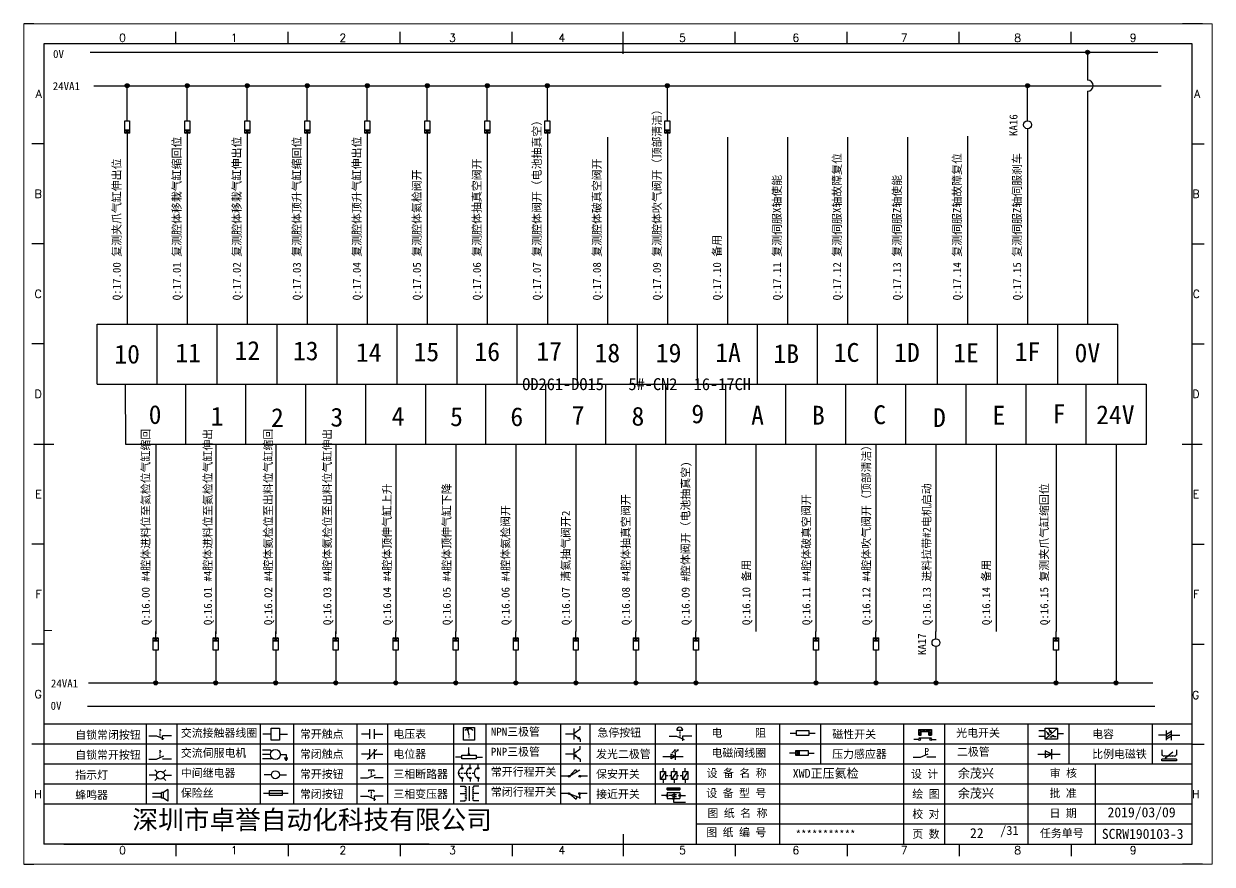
# Model space of a CAD drawing. Header units: millimetres. Extents: x -300 to 54435, y -106 to 60527.
# Drawn here: x 1193.1 to 1490.1, y 980.8 to 1190.8 of the extents above; entities that cross this region are included whole.
import ezdxf
from ezdxf.enums import TextEntityAlignment as Align

# ---------------------------------------------------------------- set-up
doc = ezdxf.new("R2010")
doc.units = ezdxf.units.MM
doc.layers.add('AE_BOR', color=1, linetype='Continuous')
doc.layers.add('MISC', color=2, linetype='Continuous')
doc.styles.get("Standard").update_dxf_attribs({"font": ''})
doc.styles.add('WD', font='romans.shx', dxfattribs={"width": 0.8, "bigfont": 'gbcbig.shx'})
doc.styles.add('样式 0', font='')
doc.styles.add('汉字', font='')
doc.styles.get('Standard').set_extended_font_data('SimSun')
doc.styles.get('样式 0').set_extended_font_data('KaiTi_GB2312')
doc.styles.get('汉字').set_extended_font_data('新宋体')

# ---------------------------------------------------------------- blocks, each defined once
blk = doc.blocks.new('磁性开关')
at = {"linetype": 'ByBlock'}
h = blk.add_hatch(dxfattribs=at)
h.set_pattern_fill('ANSI31', color=256, scale=0.1, style=0)
h.paths.add_polyline_path([(-1910.88, -776.69), (-1910.88, -775.29), (-1907.69, -775.29), (-1907.69, -776.69), (-1908.31, -776.69), (-1908.31, -775.79), (-1910.25, -775.79), (-1910.25, -776.69)])
for p, q in [((-1910.91, -777.81), (-1912.09, -777.81)), ((-1910.88, -776.69), (-1910.88, -775.29)), ((-1910.88, -775.29), (-1907.69, -775.29)), ((-1910.88, -776.69), (-1910.25, -776.69)), ((-1910.88, -777.39), (-1907.69, -777.39)), ((-1910.25, -776.69), (-1910.25, -775.79)), ((-1910.25, -775.79), (-1908.31, -775.79)), ((-1908.31, -776.69), (-1908.31, -775.79)), ((-1908.31, -776.69), (-1907.69, -776.69)), ((-1907.69, -775.29), (-1907.69, -776.69)), ((-1907.66, -777.81), (-1906.48, -777.81))]:
    blk.add_line(p, q, dxfattribs=at)
for centre in [(-1910.68, -777.81), (-1907.88, -777.81)]:
    blk.add_circle(centre, 0.225, dxfattribs=at)
blk = doc.blocks.new('*U4')
at = {"linetype": 'ByBlock'}
for p, q in [((-1909.23, -780.45), (-1909.23, -780.67)), ((-1909.23, -780.45), (-1908.92, -780.84)), ((-1909.23, -780.84), (-1909.23, -781.05)), ((-1911.92, -782.07), (-1910.06, -782.07)), ((-1910.06, -782.07), (-1908.18, -782.88)), ((-1909.23, -781.23), (-1909.23, -781.44)), ((-1909.23, -781.61), (-1909.23, -781.83)), ((-1909.23, -782), (-1909.23, -782.21)), ((-1909.23, -782.38), (-1909.23, -782.43)), ((-1908.52, -783.07), (-1908.52, -782.07)), ((-1906.25, -782.07), (-1908.52, -782.07))]:
    blk.add_line(p, q, dxfattribs=at)
blk = doc.blocks.new('*U6')
at = {"linetype": 'ByBlock'}
for p, q in [((-1911.92, -792.89), (-1910.06, -792.89)), ((-1910.06, -792.89), (-1908.18, -792.08)), ((-1908.88, -791.17), (-1909.23, -790.71)), ((-1909.23, -790.71), (-1909.23, -790.92)), ((-1909.23, -791.09), (-1909.23, -791.31)), ((-1909.23, -791.48), (-1909.23, -791.69)), ((-1909.23, -791.86), (-1909.23, -792.08)), ((-1909.23, -792.25), (-1909.23, -792.47)), ((-1906.25, -792.89), (-1908.52, -792.89))]:
    blk.add_line(p, q, dxfattribs=at)
blk = doc.blocks.new('蜂鸣器')
at = {"linetype": 'ByBlock'}
for p, q in [((-1907.17, -795.53), (-1908.25, -796.26)), ((-1907.17, -795.53), (-1907.17, -798.41)), ((-1908.8, -796.48), (-1911.01, -796.48)), ((-1908.8, -797.46), (-1911.01, -797.46)), ((-1908.25, -796.26), (-1908.8, -796.26)), ((-1908.8, -797.68), (-1908.8, -796.26)), ((-1908.25, -797.68), (-1908.8, -797.68)), ((-1908.25, -797.68), (-1908.25, -796.26)), ((-1907.17, -798.41), (-1908.25, -797.68))]:
    blk.add_line(p, q, dxfattribs=at)
blk = doc.blocks.new('指示灯')
at = {"linetype": 'ByBlock'}
for p, q in [((-1854.25, -776.92), (-1856.06, -776.92)), ((-1854.62, -775.59), (-1853.97, -776.23)), ((-1854.62, -778.25), (-1853.97, -777.61)), ((-1851.9, -775.59), (-1852.54, -776.23)), ((-1851.9, -778.25), (-1852.54, -777.61)), ((-1852.26, -776.92), (-1850.45, -776.92))]:
    blk.add_line(p, q, dxfattribs=at)
blk.add_circle((-1853.26, -776.92), 0.992, dxfattribs=at)
blk = doc.blocks.new('光电开关')
at = {"linetype": 'ByBlock'}
h = blk.add_hatch(dxfattribs=at)
h.set_pattern_fill('ANSI31', color=256, scale=0.01, style=0)
h.set_pattern_definition([(45, (0.172267, 0), (-0.0224506403, 0.0224506403), [])])
h.paths.add_polyline_path([(-1882.44, -776.34), (-1882.5, -775.91), (-1882.68, -776.07)])
h.paths.add_polyline_path([(-1882.86, -776.23), (-1882.44, -776.34), (-1882.68, -776.07)])
h.paths.add_polyline_path([(-1883.05, -776.88), (-1883.11, -776.45), (-1883.29, -776.61)])
h.paths.add_polyline_path([(-1883.47, -776.77), (-1883.05, -776.88), (-1883.29, -776.61)])
for p, q in [((-1884.01, -775.96), (-1885.56, -775.96)), ((-1884.01, -777.39), (-1885.56, -777.39)), ((-1880.91, -775.3), (-1884.01, -778.05)), ((-1883.75, -776.09), (-1883.05, -776.88)), ((-1883.11, -776.45), (-1883.47, -776.77)), ((-1883.05, -776.88), (-1883.47, -776.77)), ((-1883.14, -775.55), (-1882.44, -776.34)), ((-1883.05, -776.88), (-1883.11, -776.45)), ((-1882.5, -775.91), (-1882.86, -776.23)), ((-1882.44, -776.34), (-1882.86, -776.23)), ((-1882.78, -777.47), (-1882.23, -777.47)), ((-1882.44, -776.34), (-1882.5, -775.91)), ((-1882.23, -777.47), (-1882.23, -777.14)), ((-1882.23, -777.14), (-1881.78, -777.14)), ((-1881.78, -777.47), (-1881.78, -777.14)), ((-1881.23, -777.47), (-1881.78, -777.47)), ((-1879.37, -776.67), (-1880.91, -776.67))]:
    blk.add_line(p, q, dxfattribs=at)
blk.add_lwpolyline([(-1884.01, -775.3), (-1880.91, -775.3), (-1880.91, -778.05), (-1884.01, -778.05)], close=True, dxfattribs=at)
blk = doc.blocks.new('交流接触器线圈')
at = {"linetype": 'ByBlock'}
for p, q in [((-1880.82, -781.77), (-1882.87, -781.77)), ((-1878.72, -781.77), (-1876.67, -781.77))]:
    blk.add_line(p, q, dxfattribs=at)
blk.add_lwpolyline([(-1880.82, -780.28), (-1878.72, -780.28), (-1878.72, -783.26), (-1880.82, -783.26)], close=True, dxfattribs=at)
blk = doc.blocks.new('交流伺服电机')
at = {"linetype": 'ByBlock'}
for p, q in [((-1880.97, -785.75), (-1882.94, -785.75)), ((-1880.97, -786.85), (-1882.94, -786.85)), ((-1880.97, -785.75), (-1880.65, -786.03)), ((-1878.49, -786.85), (-1877.07, -786.85)), ((-1877.07, -786.85), (-1877.07, -787.72)), ((-1880.97, -787.94), (-1882.94, -787.94)), ((-1880.97, -787.94), (-1880.65, -787.67)), ((-1877.54, -787.72), (-1876.59, -787.72)), ((-1877.38, -788.01), (-1876.75, -788.01)), ((-1877.23, -788.29), (-1876.9, -788.29))]:
    blk.add_line(p, q, dxfattribs=at)
blk.add_circle((-1879.73, -786.85), 1.24, dxfattribs=at)
blk = doc.blocks.new('中间继电器')
at = {"linetype": 'ByBlock'}
for p, q in [((-1880.72, -791.92), (-1882.54, -791.92)), ((-1878.74, -791.92), (-1876.92, -791.92))]:
    blk.add_line(p, q, dxfattribs=at)
blk.add_circle((-1879.73, -791.92), 0.992, dxfattribs=at)
blk = doc.blocks.new('保险丝')
at = {"linetype": 'ByBlock'}
blk.add_line((-1882.72, -796.49), (-1876.55, -796.49), dxfattribs=at)
blk.add_lwpolyline([(-1881.2, -795.86), (-1878.06, -795.86), (-1878.06, -797.12), (-1881.2, -797.12)], close=True, dxfattribs=at)
blk = doc.blocks.new('常开按钮')
at = {"linetype": 'ByBlock'}
for p, q in [((-1910.06, -787.73), (-1908.18, -786.93)), ((-1909.9, -785.68), (-1908.56, -785.68)), ((-1909.9, -785.68), (-1909.9, -786.07)), ((-1909.23, -785.68), (-1909.23, -785.89)), ((-1909.23, -786.06), (-1909.23, -786.28)), ((-1909.23, -786.45), (-1909.23, -786.67)), ((-1909.23, -786.84), (-1909.23, -787.05)), ((-1908.56, -785.68), (-1908.56, -786.07)), ((-1911.92, -787.73), (-1910.06, -787.73)), ((-1909.23, -787.22), (-1909.23, -787.38)), ((-1906.25, -787.73), (-1908.52, -787.73))]:
    blk.add_line(p, q, dxfattribs=at)
blk = doc.blocks.new('常开触点')
at = {"linetype": 'ByBlock'}
for p, q in [((-1853.82, -782.99), (-1853.82, -780.56)), ((-1852.6, -782.99), (-1852.6, -780.56)), ((-1853.82, -781.77), (-1855.88, -781.77)), ((-1852.6, -781.77), (-1850.55, -781.77))]:
    blk.add_line(p, q, dxfattribs=at)
blk = doc.blocks.new('常闭触点')
at = {"linetype": 'ByBlock'}
for p, q in [((-1853.82, -786.77), (-1855.88, -786.77)), ((-1852.01, -785.66), (-1854.43, -788.1)), ((-1853.82, -787.99), (-1853.82, -785.56)), ((-1852.6, -787.99), (-1852.6, -785.56)), ((-1852.6, -786.77), (-1850.55, -786.77))]:
    blk.add_line(p, q, dxfattribs=at)
blk = doc.blocks.new('常闭按钮')
at = {"linetype": 'ByBlock'}
for p, q in [((-1856.13, -792.28), (-1854.28, -792.28)), ((-1854.28, -792.28), (-1852.4, -793.09)), ((-1854.11, -790.83), (-1852.77, -790.83)), ((-1854.11, -790.83), (-1854.11, -791.22)), ((-1853.44, -790.83), (-1853.44, -791.04)), ((-1853.44, -791.21), (-1853.44, -791.43)), ((-1853.44, -791.6), (-1853.44, -791.82)), ((-1853.44, -791.99), (-1853.44, -792.2)), ((-1853.44, -792.37), (-1853.44, -792.53)), ((-1852.77, -790.83), (-1852.77, -791.22)), ((-1850.47, -792.28), (-1852.73, -792.28)), ((-1852.73, -792.28), (-1852.73, -793.43))]:
    blk.add_line(p, q, dxfattribs=at)
blk = doc.blocks.new('电磁阀线圈')
at = {"linetype": 'ByBlock'}
for p, q in [((-1854.61, -795.92), (-1853.75, -797.16)), ((-1853.75, -795.92), (-1854.61, -797.16)), ((-1853.75, -795.92), (-1853.75, -797.16)), ((-1854.61, -796.54), (-1856.17, -796.54)), ((-1851.53, -796.54), (-1849.97, -796.54))]:
    blk.add_line(p, q, dxfattribs=at)
blk.add_lwpolyline([(-1854.61, -795.92), (-1851.53, -795.92), (-1851.53, -797.16), (-1854.61, -797.16)], close=True, dxfattribs=at)
blk = doc.blocks.new('电压表')
at = {"linetype": 'ByBlock'}
for p, q in [((-1814.84, -780.75), (-1814.91, -781.13)), ((-1814.6, -781.05), (-1814.91, -781.13)), ((-1814.84, -780.75), (-1814.46, -782.26)), ((-1814.84, -780.75), (-1814.6, -781.05))]:
    blk.add_line(p, q, dxfattribs=at)
blk.add_lwpolyline([(-1815.84, -780.34), (-1813.07, -780.34), (-1813.07, -783.49), (-1815.84, -783.49)], close=True, dxfattribs=at)
blk.add_arc((-1814.46, -782.26), 1.56, 46.8313, 133.1687, dxfattribs=at)
at = {"linetype": 'ByBlock', "insert": (-1814.7, -782.39), "char_height": 0.75, "width": 0.6768, "attachment_point": 1}
blk.add_mtext('V', dxfattribs=at)
blk = doc.blocks.new('电位器')
at = {"linetype": 'ByBlock'}
for p, q in [((-1814.45, -787.3), (-1814.62, -786.96)), ((-1814.62, -786.96), (-1814.27, -786.96)), ((-1814.45, -787.3), (-1814.45, -785.39)), ((-1814.45, -787.3), (-1814.27, -786.96)), ((-1816.21, -787.75), (-1817.79, -787.75)), ((-1812.68, -787.75), (-1811.1, -787.75))]:
    blk.add_line(p, q, dxfattribs=at)
blk.add_lwpolyline([(-1816.21, -787.3), (-1812.68, -787.3), (-1812.68, -788.2), (-1816.21, -788.2)], close=True, dxfattribs=at)
blk = doc.blocks.new('三相断路器')
at = {"linetype": 'ByBlock'}
for p, q in [((-1816.17, -790.33), (-1816.17, -789.7)), ((-1814.17, -790.33), (-1814.17, -789.7)), ((-1812.18, -790.33), (-1812.18, -789.7)), ((-1817.14, -791.74), (-1816.72, -791.74)), ((-1816.45, -791.74), (-1816.03, -791.74)), ((-1815.76, -791.74), (-1815.34, -791.74)), ((-1815.07, -791.74), (-1814.65, -791.74)), ((-1814.38, -791.74), (-1813.96, -791.74)), ((-1813.69, -791.74), (-1813.27, -791.74)), ((-1816.17, -793.19), (-1816.17, -793.83)), ((-1814.17, -793.19), (-1814.17, -793.83)), ((-1812.18, -793.19), (-1812.18, -793.83))]:
    blk.add_line(p, q, dxfattribs=at)
for centre in [(-1816.17, -790.55), (-1816.17, -792.98), (-1814.17, -790.55), (-1814.17, -792.98), (-1812.18, -790.55), (-1812.18, -792.98)]:
    blk.add_circle(centre, 0.219, dxfattribs=at)
for centre in [(-1815.81, -791.74), (-1813.82, -791.74), (-1811.83, -791.74)]:
    blk.add_arc(centre, 1.32, 115.5791, 244.4209, dxfattribs=at)
blk = doc.blocks.new('三相变压器')
at = {"linetype": 'ByBlock'}
for p, q in [((-1816.69, -795.03), (-1815.37, -795.03)), ((-1815.37, -795.03), (-1815.37, -795.24)), ((-1814.34, -798.7), (-1814.34, -795.04)), ((-1812, -795.03), (-1813.32, -795.03)), ((-1813.32, -795.03), (-1813.32, -795.24)), ((-1816.69, -796.87), (-1815.37, -796.87)), ((-1816.69, -798.71), (-1815.37, -798.71)), ((-1815.37, -798.71), (-1815.37, -798.5)), ((-1812, -796.87), (-1813.32, -796.87)), ((-1813.32, -798.71), (-1813.32, -798.5)), ((-1812, -798.71), (-1813.32, -798.71))]:
    blk.add_line(p, q, dxfattribs=at)
for centre, start, end in [((-1815.37, -795.51), 270, 90), ((-1815.37, -796.06), 270, 90), ((-1813.32, -795.51), 90, 270), ((-1813.32, -796.06), 90, 270), ((-1815.37, -796.6), 270, 90), ((-1815.37, -797.14), 270, 90), ((-1815.37, -797.68), 270, 90), ((-1815.37, -798.23), 270, 90), ((-1813.32, -796.6), 90, 270), ((-1813.32, -797.14), 90, 270), ((-1813.32, -797.68), 90, 270), ((-1813.32, -798.23), 90, 270)]:
    blk.add_arc(centre, 0.271, start, end, dxfattribs=at)
blk = doc.blocks.new('压力感应器')
at = {"linetype": 'ByBlock'}
for p, q in [((-1817.44, -777.73), (-1815.59, -777.73)), ((-1815.59, -777.73), (-1813.71, -776.93)), ((-1811.78, -777.73), (-1814.05, -777.73))]:
    blk.add_line(p, q, dxfattribs=at)
at = {"linetype": 'ByBlock', "insert": (-1814.65, -775.48), "char_height": 1.68, "width": 1.2242, "attachment_point": 1}
blk.add_mtext('{\\fNSimSun|b0|i0|c134|p49;P}', dxfattribs=at)
blk = doc.blocks.new('二极管')
at = {"linetype": 'ByBlock'}
for p, q in [((-1787.52, -776.77), (-1781.92, -776.77)), ((-1783.97, -776.77), (-1785.69, -775.9)), ((-1785.69, -775.9), (-1785.69, -777.65)), ((-1783.97, -776.77), (-1785.69, -777.65)), ((-1783.97, -777.99), (-1783.97, -775.56))]:
    blk.add_line(p, q, dxfattribs=at)
blk = doc.blocks.new('NPN三极管')
at = {"linetype": 'ByBlock'}
for p, q in [((-1785.73, -780.61), (-1785.73, -783.32)), ((-1785.73, -781.82), (-1784.15, -780.66)), ((-1784.15, -780.66), (-1784.15, -779.98)), ((-1785.73, -781.97), (-1787.81, -781.97)), ((-1785.73, -782.11), (-1784.15, -783.27)), ((-1784.41, -782.73), (-1784.74, -783.18)), ((-1784.15, -783.27), (-1784.74, -783.18)), ((-1784.15, -783.27), (-1784.41, -782.73)), ((-1784.15, -783.27), (-1784.15, -783.96))]:
    blk.add_line(p, q, dxfattribs=at)
blk = doc.blocks.new('PNP三极管')
at = {"linetype": 'ByBlock'}
for p, q in [((-1784.9, -786.74), (-1786.98, -786.74)), ((-1784.9, -785.38), (-1784.9, -788.09)), ((-1784.9, -786.59), (-1783.32, -785.43)), ((-1784.9, -786.88), (-1783.32, -788.04)), ((-1784.9, -786.88), (-1784.31, -786.97)), ((-1784.9, -786.88), (-1784.64, -787.42)), ((-1784.31, -786.97), (-1784.64, -787.42)), ((-1783.32, -785.43), (-1783.32, -784.75)), ((-1783.32, -788.04), (-1783.32, -788.73))]:
    blk.add_line(p, q, dxfattribs=at)
blk = doc.blocks.new('常开行程开关')
at = {"linetype": 'ByBlock'}
for p, q in [((-1786.29, -792.3), (-1788.01, -792.3)), ((-1785.89, -792.17), (-1784.52, -790.62)), ((-1785.89, -792.17), (-1783.43, -790.72)), ((-1784.52, -790.62), (-1784.19, -791.17)), ((-1781.48, -792.3), (-1783.21, -792.3))]:
    blk.add_line(p, q, dxfattribs=at)
for centre in [(-1786.07, -792.3), (-1783.42, -792.3)]:
    blk.add_circle(centre, 0.219, dxfattribs=at)
blk = doc.blocks.new('常闭行程开关')
at = {"linetype": 'ByBlock'}
for p, q in [((-1786.34, -796.62), (-1788.07, -796.62)), ((-1785.93, -796.72), (-1783.25, -797.7)), ((-1785.93, -796.72), (-1784.3, -798)), ((-1784.3, -798), (-1784.08, -797.4)), ((-1783.48, -796.84), (-1783.48, -797.85)), ((-1781.54, -796.62), (-1783.26, -796.62))]:
    blk.add_line(p, q, dxfattribs=at)
for centre in [(-1786.12, -796.62), (-1783.48, -796.62)]:
    blk.add_circle(centre, 0.219, dxfattribs=at)
blk = doc.blocks.new('电容')
at = {"linetype": 'ByBlock'}
for p, q in [((-1756.08, -782.99), (-1756.08, -780.56)), ((-1754.86, -780.79), (-1756.08, -781.55)), ((-1754.86, -782.99), (-1754.86, -780.56)), ((-1756.08, -781.77), (-1758.13, -781.77)), ((-1754.86, -781.44), (-1756.08, -782.2)), ((-1754.86, -781.99), (-1756.08, -782.75)), ((-1754.86, -781.77), (-1752.81, -781.77))]:
    blk.add_line(p, q, dxfattribs=at)
blk = doc.blocks.new('发光二极管')
at = {"linetype": 'ByBlock'}
for p, q in [((-1758.01, -786.77), (-1752.89, -786.77)), ((-1754.84, -786.77), (-1756.04, -786.16)), ((-1756.04, -786.16), (-1756.04, -787.39)), ((-1754.84, -786.77), (-1756.04, -787.39)), ((-1755.78, -785.92), (-1754.89, -785.14)), ((-1754.89, -785.14), (-1755.2, -785.22)), ((-1755.2, -785.22), (-1755.01, -785.43)), ((-1755.08, -785.92), (-1754.18, -785.14)), ((-1754.89, -785.14), (-1755.01, -785.43)), ((-1754.84, -787.63), (-1754.84, -785.92)), ((-1754.18, -785.14), (-1754.49, -785.22)), ((-1754.49, -785.22), (-1754.31, -785.43)), ((-1754.18, -785.14), (-1754.31, -785.43))]:
    blk.add_line(p, q, dxfattribs=at)
blk = doc.blocks.new('比例电磁阀')
at = {"linetype": 'ByBlock'}
for p, q in [((-1757.26, -775.38), (-1757.26, -776.71)), ((-1757.26, -776.71), (-1757.05, -776.71)), ((-1753.6, -777.73), (-1757.25, -777.73)), ((-1757.25, -778.13), (-1757.25, -777.73)), ((-1753.6, -778.13), (-1757.25, -778.13)), ((-1754.5, -775.98), (-1756.35, -777.44)), ((-1756.35, -777.44), (-1756.25, -777.25)), ((-1756.35, -777.44), (-1756.15, -777.38)), ((-1756.15, -777.38), (-1756.25, -777.25)), ((-1753.58, -776.71), (-1753.8, -776.71)), ((-1753.6, -777.73), (-1753.6, -778.13)), ((-1753.58, -775.38), (-1753.58, -776.71))]:
    blk.add_line(p, q, dxfattribs=at)
for centre in [(-1756.78, -776.71), (-1756.24, -776.71), (-1755.7, -776.71), (-1755.15, -776.71), (-1754.61, -776.71), (-1754.07, -776.71)]:
    blk.add_arc(centre, 0.271, 180, 0, dxfattribs=at)
blk = doc.blocks.new('保安开关')
at = {"linetype": 'ByBlock'}
for p, q in [((-1757.96, -790.79), (-1757.96, -789.97)), ((-1755.17, -790.79), (-1755.17, -789.97)), ((-1752.39, -790.79), (-1752.39, -789.97)), ((-1757.33, -790.79), (-1758.6, -792.81)), ((-1757.96, -792.81), (-1757.96, -793.62)), ((-1757.33, -791.8), (-1756.72, -791.8)), ((-1756.35, -791.8), (-1755.89, -791.8)), ((-1754.54, -790.79), (-1755.81, -792.81)), ((-1755.17, -792.81), (-1755.17, -793.62)), ((-1754.52, -791.8), (-1754.06, -791.8)), ((-1753.69, -791.8), (-1753.08, -791.8)), ((-1751.75, -790.79), (-1753.02, -792.81)), ((-1752.39, -792.81), (-1752.39, -793.62))]:
    blk.add_line(p, q, dxfattribs=at)
for points in [[(-1758.6, -790.79), (-1757.33, -790.79), (-1757.33, -792.81), (-1758.6, -792.81)], [(-1755.81, -790.79), (-1754.54, -790.79), (-1754.54, -792.81), (-1755.81, -792.81)], [(-1753.02, -790.79), (-1751.75, -790.79), (-1751.75, -792.81), (-1753.02, -792.81)]]:
    blk.add_lwpolyline(points, close=True, dxfattribs=at)
blk = doc.blocks.new('接近开关')
at = {"linetype": 'ByBlock'}
h = blk.add_hatch(dxfattribs=at)
h.set_pattern_fill('ANSI31', color=256, scale=0.01, style=0)
h.set_pattern_definition([(45, (-89.131516, -30.795668), (-0.0224506403, 0.0224506403), [])])
h.paths.add_polyline_path([(-1516.96, -1123.35), (-1516.96, -1122.85), (-1513.76, -1122.85), (-1513.76, -1123.35)])
for p, q in [((-1517.18, -1124.71), (-1518.36, -1124.71)), ((-1516.96, -1123.35), (-1516.96, -1122.85)), ((-1516.96, -1122.85), (-1513.76, -1122.85)), ((-1516.96, -1123.35), (-1513.76, -1123.35)), ((-1516.96, -1123.95), (-1513.76, -1123.95)), ((-1516.96, -1123.95), (-1516.96, -1125.47)), ((-1516.96, -1125.47), (-1513.76, -1125.47)), ((-1515.91, -1124.71), (-1516.45, -1124.71)), ((-1515.11, -1124.31), (-1515.91, -1124.71)), ((-1515.11, -1125.11), (-1515.91, -1124.71)), ((-1515.33, -1124.53), (-1515.17, -1124.53)), ((-1515.33, -1124.88), (-1515.17, -1124.88)), ((-1515.25, -1124.45), (-1515.25, -1124.61)), ((-1515.11, -1124.31), (-1515.11, -1125.11)), ((-1515.11, -1124.48), (-1514.58, -1124.48)), ((-1515.11, -1124.94), (-1514.58, -1124.94)), ((-1513.76, -1122.85), (-1513.76, -1123.35)), ((-1513.76, -1123.95), (-1513.76, -1125.47)), ((-1513.54, -1124.71), (-1512.36, -1124.71)), ((-1515.36, -1125.69), (-1515.36, -1126.36)), ((-1515.36, -1126.36), (-1512.36, -1126.36))]:
    blk.add_line(p, q, dxfattribs=at)
for centre in [(-1516.96, -1124.71), (-1515.36, -1125.47), (-1513.76, -1124.71)]:
    blk.add_circle(centre, 0.225, dxfattribs=at)
blk = doc.blocks.new('电阻')
at = {"linetype": 'ByBlock'}
for p, q in [((-3.09, 0), (-1.57, 0)), ((1.57, 0), (3.09, 0))]:
    blk.add_line(p, q, dxfattribs=at)
blk.add_lwpolyline([(-1.57, 0.63), (1.57, 0.63), (1.57, -0.63), (-1.57, -0.63)], close=True, dxfattribs=at)
blk = doc.blocks.new('急停按钮')
at = {"linetype": 'ByBlock'}
for p, q in [((-1.86, 0), (0, 0)), ((0, 0), (1.88, -0.81)), ((0.06, 1.45), (1.61, 1.45)), ((0.83, 1.45), (0.83, 1.24)), ((0.83, 1.07), (0.83, 0.85)), ((0.83, 0.68), (0.83, 0.47)), ((0.83, 0.29), (0.83, 0.08)), ((3.81, 0), (1.54, 0)), ((1.54, 0), (1.54, -1.15)), ((0.83, -0.09), (0.83, -0.24))]:
    blk.add_line(p, q, dxfattribs=at)
blk.add_arc((0.83, 1.45), 0.774, 0, 180)

msp = doc.modelspace()

# ---------------------------------------------------------------- hatches: boundary and pattern name
at = {"lineweight": -2}
h = msp.add_hatch(color=0, dxfattribs=at)
edge = h.paths.add_edge_path()
edge.add_arc((1458.98, 1183.684), 0.5, 0, 360)
h = msp.add_hatch(color=0, dxfattribs=at)
edge = h.paths.add_edge_path()
edge.add_arc((1218.98, 1175.32), 0.5, 0, 360)
h = msp.add_hatch(color=0, dxfattribs=at)
edge = h.paths.add_edge_path()
edge.add_arc((1233.98, 1175.32), 0.5, 0, 360)
h = msp.add_hatch(color=0, dxfattribs=at)
edge = h.paths.add_edge_path()
edge.add_arc((1248.98, 1175.32), 0.5, 0, 360)
h = msp.add_hatch(color=0, dxfattribs=at)
edge = h.paths.add_edge_path()
edge.add_arc((1263.98, 1175.32), 0.5, 0, 360)
h = msp.add_hatch(color=0, dxfattribs=at)
edge = h.paths.add_edge_path()
edge.add_arc((1278.98, 1175.32), 0.5, 0, 360)
h = msp.add_hatch(color=0, dxfattribs=at)
edge = h.paths.add_edge_path()
edge.add_arc((1293.98, 1175.32), 0.5, 0, 360)
h = msp.add_hatch(color=0, dxfattribs=at)
edge = h.paths.add_edge_path()
edge.add_arc((1308.98, 1175.32), 0.5, 0, 360)
h = msp.add_hatch(color=0, dxfattribs=at)
edge = h.paths.add_edge_path()
edge.add_arc((1323.98, 1175.32), 0.5, 0, 360)
h = msp.add_hatch(color=0, dxfattribs=at)
edge = h.paths.add_edge_path()
edge.add_arc((1353.98, 1175.32), 0.5, 0, 360)
h = msp.add_hatch(color=0, dxfattribs=at)
edge = h.paths.add_edge_path()
edge.add_arc((1443.98, 1175.32), 0.5, 0, 360)
h = msp.add_hatch(color=0, dxfattribs=at)
edge = h.paths.add_edge_path()
edge.add_arc((1226.105, 1026.109), 0.5, 0, 360)
h = msp.add_hatch(color=0, dxfattribs=at)
edge = h.paths.add_edge_path()
edge.add_arc((1241.105, 1026.109), 0.5, 0, 360)
h = msp.add_hatch(color=0, dxfattribs=at)
edge = h.paths.add_edge_path()
edge.add_arc((1256.105, 1026.109), 0.5, 0, 360)
h = msp.add_hatch(color=0, dxfattribs=at)
edge = h.paths.add_edge_path()
edge.add_arc((1271.105, 1026.109), 0.5, 0, 360)
h = msp.add_hatch(color=0, dxfattribs=at)
edge = h.paths.add_edge_path()
edge.add_arc((1286.105, 1026.109), 0.5, 0, 360)
h = msp.add_hatch(color=0, dxfattribs=at)
edge = h.paths.add_edge_path()
edge.add_arc((1301.105, 1026.109), 0.5, 0, 360)
h = msp.add_hatch(color=0, dxfattribs=at)
edge = h.paths.add_edge_path()
edge.add_arc((1316.105, 1026.109), 0.5, 0, 360)
h = msp.add_hatch(color=0, dxfattribs=at)
edge = h.paths.add_edge_path()
edge.add_arc((1331.105, 1026.109), 0.5, 0, 360)
h = msp.add_hatch(color=0, dxfattribs=at)
edge = h.paths.add_edge_path()
edge.add_arc((1346.105, 1026.109), 0.5, 0, 360)
h = msp.add_hatch(color=0, dxfattribs=at)
edge = h.paths.add_edge_path()
edge.add_arc((1361.105, 1026.109), 0.5, 0, 360)
h = msp.add_hatch(color=0, dxfattribs=at)
edge = h.paths.add_edge_path()
edge.add_arc((1391.105, 1026.109), 0.5, 0, 360)
h = msp.add_hatch(color=0, dxfattribs=at)
edge = h.paths.add_edge_path()
edge.add_arc((1406.105, 1026.109), 0.5, 0, 360)
h = msp.add_hatch(color=0, dxfattribs=at)
edge = h.paths.add_edge_path()
edge.add_arc((1421.105, 1026.109), 0.5, 0, 360)
h = msp.add_hatch(color=0, dxfattribs=at)
edge = h.paths.add_edge_path()
edge.add_arc((1451.105, 1026.109), 0.5, 0, 360)
h = msp.add_hatch(color=0, dxfattribs=at)
edge = h.paths.add_edge_path()
edge.add_arc((1466.105, 1026.109), 0.5, 0, 360)

# ---------------------------------------------------------------- linework, layer by layer
at = {"color": 7}
for p, q in [((1485.142, 1185.798), (1198.142, 1185.798)), ((1198.142, 1185.798), (1198.142, 985.798)), ((1485.142, 985.798), (1485.142, 1185.798)), ((1203.172, 985.798), (1482.672, 985.798)), ((1323.939, 985.798), (1383.889, 985.798)), ((1383.889, 985.798), (1452.674, 985.798))]:
    msp.add_line(p, q, dxfattribs=at)
at = {"color": 0, "lineweight": -2}
for p, q in [((1209.767, 1183.684), (1476.52, 1183.684)), ((1458.98, 1183.684), (1458.98, 1176.714)), ((1210.651, 1175.32), (1477.404, 1175.32)), ((1218.98, 1168.076), (1218.98, 1175.32)), ((1233.98, 1168.076), (1233.98, 1175.32)), ((1248.98, 1168.076), (1248.98, 1175.32)), ((1263.98, 1168.076), (1263.98, 1175.32)), ((1278.98, 1168.076), (1278.98, 1175.32)), ((1293.98, 1168.076), (1293.98, 1175.32)), ((1308.98, 1168.076), (1308.98, 1175.32)), ((1323.98, 1168.076), (1323.98, 1175.32)), ((1353.98, 1168.076), (1353.98, 1175.32)), ((1443.98, 1168.076), (1443.98, 1175.32)), ((1458.98, 1173.926), (1458.98, 1115.714)), ((1218.98, 1162.465), (1218.98, 1115.714)), ((1233.98, 1162.465), (1233.98, 1115.714)), ((1248.98, 1162.465), (1248.98, 1115.714)), ((1263.98, 1162.465), (1263.98, 1115.714)), ((1278.98, 1162.465), (1278.98, 1115.714)), ((1293.98, 1162.465), (1293.98, 1115.714)), ((1308.98, 1162.465), (1308.98, 1115.714)), ((1323.98, 1162.465), (1323.98, 1115.714)), ((1338.98, 1162.465), (1338.98, 1115.714)), ((1353.98, 1162.465), (1353.98, 1115.714)), ((1368.98, 1162.465), (1368.98, 1115.714)), ((1383.98, 1162.465), (1383.98, 1115.714)), ((1398.98, 1162.465), (1398.98, 1115.714)), ((1413.98, 1162.465), (1413.98, 1115.714)), ((1428.98, 1162.748), (1428.98, 1115.714)), ((1443.98, 1162.748), (1443.98, 1115.714)), ((1451.48, 1115.714), (1451.48, 1100.714)), ((1211.48, 1100.714), (1473.605, 1100.714)), ((1233.605, 1085.714), (1233.605, 1100.714)), ((1248.605, 1085.714), (1248.605, 1100.714)), ((1263.605, 1085.714), (1263.605, 1100.714)), ((1278.605, 1085.714), (1278.605, 1100.714)), ((1293.605, 1085.714), (1293.605, 1100.714)), ((1308.605, 1085.714), (1308.605, 1100.714)), ((1323.605, 1085.714), (1323.605, 1100.714)), ((1338.605, 1085.714), (1338.605, 1100.714)), ((1353.605, 1085.714), (1353.605, 1100.714)), ((1368.605, 1085.714), (1368.605, 1100.714)), ((1383.605, 1085.714), (1383.605, 1100.714)), ((1398.605, 1085.714), (1398.605, 1100.714)), ((1413.605, 1085.714), (1413.605, 1100.714)), ((1428.605, 1085.714), (1428.605, 1100.714)), ((1443.605, 1085.714), (1443.605, 1100.714)), ((1458.605, 1100.714), (1458.605, 1100.714)), ((1458.605, 1085.714), (1458.605, 1100.714)), ((1226.105, 1085.714), (1226.105, 1038.381)), ((1241.105, 1085.714), (1241.105, 1038.381)), ((1256.105, 1085.714), (1256.105, 1038.381)), ((1271.105, 1085.714), (1271.105, 1038.381)), ((1286.105, 1085.714), (1286.105, 1038.964)), ((1301.105, 1085.714), (1301.105, 1038.964)), ((1316.105, 1085.714), (1316.105, 1038.964)), ((1331.105, 1085.714), (1331.105, 1038.964)), ((1346.105, 1085.714), (1346.105, 1038.964)), ((1361.105, 1085.714), (1361.105, 1038.964)), ((1376.105, 1085.714), (1376.105, 1038.964)), ((1391.105, 1085.714), (1391.105, 1038.964)), ((1406.105, 1085.714), (1406.105, 1038.964)), ((1421.105, 1085.714), (1421.105, 1038.964)), ((1436.105, 1085.714), (1436.105, 1038.964)), ((1451.105, 1085.714), (1451.105, 1038.964)), ((1466.105, 1085.714), (1466.105, 1026.109)), ((1226.105, 1032.768), (1226.105, 1026.109)), ((1241.105, 1032.768), (1241.105, 1026.109)), ((1256.105, 1032.768), (1256.105, 1026.109)), ((1271.105, 1032.768), (1271.105, 1026.109)), ((1286.105, 1032.768), (1286.105, 1026.109)), ((1301.105, 1032.768), (1301.105, 1026.109)), ((1316.105, 1032.768), (1316.105, 1026.109)), ((1331.105, 1032.768), (1331.105, 1026.109)), ((1346.105, 1032.768), (1346.105, 1026.109)), ((1361.105, 1032.768), (1361.105, 1026.109)), ((1391.105, 1032.768), (1391.105, 1026.109)), ((1406.105, 1032.768), (1406.105, 1026.109)), ((1451.105, 1032.768), (1451.105, 1026.109)), ((1209.283, 1026.109), (1475.273, 1026.109)), ((1209.046, 1020.291), (1475.799, 1020.291))]:
    msp.add_line(p, q, dxfattribs=at)
at = {"color": 7, "lineweight": 9, "ltscale": 0.1}
for p, q in [((1198.142, 1039.227), (1200.142, 1039.227)), ((1294.477, 985.798), (1323.939, 985.798)), ((1322.581, 985.798), (1322.581, 985.798)), ((1322.581, 985.798), (1322.581, 985.798)), ((1322.581, 985.798), (1322.581, 985.798)), ((1322.581, 985.798), (1322.581, 985.798))]:
    msp.add_line(p, q, dxfattribs=at)
msp.add_line((1421.105, 1033.352), (1421.105, 1026.109))
at = {"color": 7, "linetype": 'ByBlock'}
for p, q in [((1485.142, 1015.798), (1198.142, 1015.798)), ((1485.142, 1010.798), (1198.142, 1010.798)), ((1485.142, 1005.798), (1198.142, 1005.798)), ((1485.142, 1000.798), (1198.142, 1000.798)), ((1485.142, 995.798), (1198.142, 995.798)), ((1485.142, 990.798), (1361.166, 990.798))]:
    msp.add_line(p, q, dxfattribs=at)
at = {"color": 7, "lineweight": -2}
for p, q in [((1223.721, 1015.798), (1223.721, 995.798)), ((1231.398, 1015.798), (1231.398, 995.798)), ((1252.188, 1015.798), (1252.188, 995.798)), ((1260.541, 1015.798), (1260.541, 995.798)), ((1276.396, 1015.798), (1276.396, 995.798)), ((1284.045, 1015.798), (1284.045, 995.798)), ((1300.537, 1015.798), (1300.537, 995.798)), ((1308.639, 1015.798), (1308.639, 995.798)), ((1327.258, 1015.798), (1327.258, 995.798)), ((1334.618, 1015.798), (1334.618, 995.798)), ((1350.928, 1015.798), (1350.928, 995.798)), ((1361.166, 1015.798), (1361.166, 985.883)), ((1381.976, 1015.798), (1381.976, 1005.798)), ((1392.214, 1015.798), (1392.214, 1005.798)), ((1413.024, 1015.798), (1413.024, 1005.798)), ((1423.262, 1015.798), (1423.262, 1005.798)), ((1444.072, 1015.798), (1444.072, 1005.798)), ((1454.31, 1015.798), (1454.31, 1005.798)), ((1475.12, 1015.798), (1475.12, 1005.798)), ((1381.976, 1005.798), (1381.976, 985.883)), ((1413.024, 1005.798), (1413.024, 985.798)), ((1423.262, 1005.798), (1423.262, 985.798)), ((1444.072, 1005.798), (1444.072, 985.798)), ((1460.925, 1005.798), (1460.925, 985.798))]:
    msp.add_line(p, q, dxfattribs=at)
at = {"color": 7, "ltscale": 2}
for p, q in [((1485.142, 985.798), (1485.142, 1007.244)), ((1294.477, 985.798), (1198.142, 985.798)), ((1452.674, 985.798), (1482.672, 985.798)), ((1452.674, 985.798), (1485.142, 985.798))]:
    msp.add_line(p, q, dxfattribs=at)
at = {"color": 0, "lineweight": -2}
for points in [[(1211.48, 1100.714), (1211.48, 1115.714)], [(1211.48, 1115.714), (1226.48, 1115.714)], [(1226.48, 1100.714), (1226.48, 1115.714)], [(1226.48, 1115.714), (1241.48, 1115.714)], [(1241.48, 1100.714), (1241.48, 1115.714)], [(1241.48, 1115.714), (1256.48, 1115.714)], [(1256.48, 1100.714), (1256.48, 1115.714)], [(1256.48, 1115.714), (1271.48, 1115.714)], [(1271.48, 1100.714), (1271.48, 1115.714)], [(1271.48, 1115.714), (1286.48, 1115.714)], [(1286.48, 1100.714), (1286.48, 1115.714)], [(1286.48, 1115.714), (1301.48, 1115.714)], [(1301.48, 1100.714), (1301.48, 1115.714)], [(1301.48, 1115.714), (1316.48, 1115.714)], [(1316.48, 1100.714), (1316.48, 1115.714)], [(1316.48, 1115.714), (1331.48, 1115.714)], [(1331.48, 1115.714), (1346.48, 1115.714)], [(1331.48, 1100.714), (1331.48, 1115.714)], [(1346.48, 1115.714), (1361.48, 1115.714)], [(1346.48, 1100.714), (1346.48, 1115.714)], [(1361.48, 1115.714), (1376.48, 1115.714)], [(1361.48, 1100.714), (1361.48, 1115.714)], [(1376.48, 1115.714), (1391.48, 1115.714)], [(1376.48, 1100.714), (1376.48, 1115.714)], [(1391.48, 1115.714), (1406.48, 1115.714)], [(1391.48, 1100.714), (1391.48, 1115.714)], [(1406.48, 1115.714), (1421.48, 1115.714)], [(1406.48, 1100.714), (1406.48, 1115.714)], [(1421.48, 1115.714), (1436.48, 1115.714)], [(1421.48, 1100.714), (1421.48, 1115.714)], [(1436.48, 1115.714), (1451.48, 1115.714)], [(1436.48, 1100.714), (1436.48, 1115.714)], [(1451.48, 1115.714), (1466.48, 1115.714), (1466.48, 1100.714)], [(1233.605, 1085.714), (1218.605, 1085.714), (1218.57, 1100.714)], [(1473.605, 1100.714), (1473.605, 1085.714), (1458.605, 1085.714)], [(1248.605, 1085.714), (1233.605, 1085.714)], [(1263.605, 1085.714), (1248.605, 1085.714)], [(1278.605, 1085.714), (1263.605, 1085.714)], [(1293.605, 1085.714), (1278.605, 1085.714)], [(1308.605, 1085.714), (1293.605, 1085.714)], [(1323.605, 1085.714), (1308.605, 1085.714)], [(1338.605, 1085.714), (1323.605, 1085.714)], [(1353.605, 1085.714), (1338.605, 1085.714)], [(1368.605, 1085.714), (1353.605, 1085.714)], [(1383.605, 1085.714), (1368.605, 1085.714)], [(1398.605, 1085.714), (1383.605, 1085.714)], [(1413.605, 1085.714), (1398.605, 1085.714)], [(1428.605, 1085.714), (1413.605, 1085.714)], [(1443.605, 1085.714), (1428.605, 1085.714)], [(1458.605, 1085.714), (1443.605, 1085.714)]]:
    msp.add_lwpolyline(points, dxfattribs=at)
for centre in [(1458.98, 1183.684), (1218.98, 1175.32), (1233.98, 1175.32), (1248.98, 1175.32), (1263.98, 1175.32), (1278.98, 1175.32), (1293.98, 1175.32), (1308.98, 1175.32), (1323.98, 1175.32), (1353.98, 1175.32), (1443.98, 1175.32), (1226.105, 1026.109), (1241.105, 1026.109), (1256.105, 1026.109), (1271.105, 1026.109), (1286.105, 1026.109), (1301.105, 1026.109), (1316.105, 1026.109), (1331.105, 1026.109), (1346.105, 1026.109), (1361.105, 1026.109), (1391.105, 1026.109), (1406.105, 1026.109), (1421.105, 1026.109), (1451.105, 1026.109), (1466.105, 1026.109)]:
    msp.add_circle(centre, 0.5, dxfattribs=at)
at = {"color": 0, "ltscale": 2}
msp.add_arc((1458.98, 1175.32), 1.394, 270, 90, dxfattribs=at)
at = {"layer": 'AE_BOR', "color": 7, "lineweight": 30}
for p, q in [((1195.672, 1190.798), (1193.139, 1190.798)), ((1342.922, 1183.298), (1342.922, 1188.298)), ((1487.672, 1190.798), (1482.672, 1190.798)), ((1195.642, 1085.798), (1200.642, 1085.798)), ((1482.642, 1085.798), (1487.642, 1085.798)), ((1342.922, 988.298), (1342.922, 983.298)), ((1342.922, 985.798), (1342.922, 983.298)), ((1193.139, 980.798), (1195.672, 980.798)), ((1487.672, 980.798), (1482.672, 980.798))]:
    msp.add_line(p, q, dxfattribs=at)
at = {"layer": 'AE_BOR', "color": 7, "lineweight": 15}
for p, q in [((1193.139, 1190.798), (1490.139, 1190.798)), ((1193.139, 980.798), (1193.139, 1190.798)), ((1490.139, 1190.798), (1490.139, 980.798)), ((1490.139, 980.798), (1193.139, 980.798))]:
    msp.add_line(p, q, dxfattribs=at)
at = {"layer": 'AE_BOR', "color": 7}
for p, q in [((1231.172, 1185.798), (1231.172, 1188.798)), ((1259.172, 1185.798), (1259.172, 1188.798)), ((1287.172, 1185.798), (1287.172, 1188.798)), ((1315.172, 1185.798), (1315.172, 1188.798)), ((1342.922, 1185.798), (1342.922, 1188.798)), ((1370.922, 1185.798), (1370.922, 1188.798)), ((1398.922, 1185.798), (1398.922, 1188.798)), ((1426.922, 1185.798), (1426.922, 1188.798)), ((1454.922, 1185.798), (1454.922, 1188.798)), ((1198.142, 1160.798), (1195.142, 1160.798)), ((1485.142, 1160.798), (1488.142, 1160.798)), ((1198.142, 1135.798), (1195.142, 1135.798)), ((1485.142, 1135.798), (1488.142, 1135.798)), ((1198.142, 1110.798), (1195.142, 1110.798)), ((1485.142, 1110.798), (1488.142, 1110.798)), ((1198.142, 1060.798), (1195.142, 1060.798)), ((1485.142, 1060.798), (1488.142, 1060.798)), ((1198.142, 1035.798), (1195.142, 1035.798)), ((1485.142, 1035.798), (1488.142, 1035.798)), ((1198.142, 1010.798), (1195.142, 1010.798)), ((1485.142, 1010.798), (1488.142, 1010.798)), ((1231.172, 985.798), (1231.172, 982.798)), ((1259.172, 985.798), (1259.172, 982.798)), ((1287.172, 985.798), (1287.172, 982.798)), ((1315.172, 985.798), (1315.172, 982.798)), ((1342.922, 985.798), (1342.922, 982.798)), ((1370.922, 985.798), (1370.922, 982.798)), ((1398.922, 985.798), (1398.922, 982.798)), ((1426.922, 985.798), (1426.922, 982.798)), ((1454.922, 985.798), (1454.922, 982.798))]:
    msp.add_line(p, q, dxfattribs=at)

# ---------------------------------------------------------------- block references
at = {"linetype": 'ByBlock'}
for name, p, rotation in [('电磁阀线圈', (422.441, 3018.051), 90), ('电磁阀线圈', (437.441, 3018.051), 90), ('电磁阀线圈', (452.441, 3018.051), 90), ('电磁阀线圈', (467.441, 3018.051), 90), ('电磁阀线圈', (482.441, 3018.051), 90), ('电磁阀线圈', (497.441, 3018.051), 90), ('电磁阀线圈', (512.441, 3018.051), 90), ('电磁阀线圈', (527.441, 3018.051), 90), ('电磁阀线圈', (557.441, 3018.051), 90), ('中间继电器', (2235.901, -714.176), 270), ('电磁阀线圈', (2022.644, -817.206), 270), ('电磁阀线圈', (2037.644, -817.206), 270), ('电磁阀线圈', (2052.644, -817.206), 270), ('电磁阀线圈', (2067.644, -817.206), 270), ('电磁阀线圈', (2082.644, -817.206), 270), ('电磁阀线圈', (2097.644, -817.206), 270), ('电磁阀线圈', (2112.644, -817.206), 270), ('电磁阀线圈', (2127.644, -817.206), 270), ('电磁阀线圈', (2142.644, -817.206), 270), ('电磁阀线圈', (2157.644, -817.206), 270), ('电磁阀线圈', (2187.644, -817.206), 270), ('电磁阀线圈', (2202.644, -817.206), 270), ('中间继电器', (2213.025, -843.572), 270), ('电磁阀线圈', (2247.644, -817.206), 270)]:
    msp.add_blockref(name, p, dxfattribs=dict(at, rotation=rotation))
at = {"color": 7, "linetype": 'ByBlock'}
for name, p in [('*U4', (3136.331, 1794.975)), ('交流接触器线圈', (3135.755, 1795.067)), ('常开触点', (3133.409, 1795.095)), ('电压表', (3118.848, 1795.314)), ('NPN三极管', (3116.336, 1795.301)), ('磁性开关', (3327.668, 1789.758)), ('光电开关', (3332.364, 1790.067)), ('电容', (3234.831, 1794.779)), ('电位器', (3118.848, 1795.314)), ('PNP三极管', (3115.511, 1795.072)), ('压力感应器', (3232.863, 1785.314)), ('*U6', (3136.331, 1799.975)), ('交流伺服电机', (3135.755, 1795.067)), ('常闭触点', (3133.409, 1795.095)), ('发光二极管', (3110.854, 1794.49)), ('电磁阀线圈', (3240.664, 1805.095)), ('二极管', (3234.051, 1785.072)), ('比例电磁阀', (3234.831, 1784.779)), ('指示灯', (3080.545, 1779.975)), ('中间继电器', (3135.755, 1795.067)), ('常开按钮', (3189.195, 1790.095)), ('三相断路器', (3118.848, 1795.314)), ('常开行程开关', (3115.511, 1795.072)), ('保安开关', (3110.854, 1794.779)), ('蜂鸣器', (3136.331, 1794.975)), ('保险丝', (3135.755, 1795.067)), ('常闭按钮', (3133.409, 1790.095)), ('三相变压器', (3118.848, 1795.314)), ('常闭行程开关', (3115.511, 1795.072)), ('接近开关', (2870.855, 2122.696))]:
    msp.add_blockref(name, p, dxfattribs=at)
at = {"color": 7}
for name, p in [('急停按钮', (1356.254, 1012.814)), ('电阻', (1387.795, 1013.574))]:
    msp.add_blockref(name, p, dxfattribs=at)

# ---------------------------------------------------------------- texts
msp.add_text('22', height=2.5).set_placement((1429.606, 987.31))
at = {"color": 0, "lineweight": -2, "attachment_point": 1}
for s, insert, char_height, width in [('{\\fKaiTi_GB2312|b0|i0|c134|p2;24VA1}', (1200.375, 1176.215), 2, 14.27309), ('11', (1231.022, 1110.932), 4.7064, 7.20347), ('12', (1245.81, 1111.523), 4.7064, 7.20347), ('13', (1260.404, 1111.429), 4.7064, 7.20347), ('14', (1276.14, 1111.042), 4.7064, 7.20347), ('15', (1290.544, 1111.175), 4.7064, 7.20347), ('16', (1305.764, 1111.239), 4.7064, 7.20347), ('17', (1321.232, 1111.327), 4.7064, 7.20347), ('18', (1335.78, 1110.915), 4.7064, 7.20347), ('19', (1351.083, 1110.921), 4.7064, 7.20347), ('1A', (1365.94, 1111.024), 4.7064, 7.20347), ('1C', (1395.552, 1111.024), 4.7064, 7.20347), ('1D', (1410.651, 1111.026), 4.7064, 7.20347), ('1E', (1425.406, 1110.923), 4.7064, 7.20347), ('1F', (1440.779, 1111.232), 4.7064, 7.20347), ('0V', (1455.74, 1110.923), 4.7064, 7.20347), ('10', (1215.769, 1110.613), 4.7064, 7.20347), ('1B', (1380.488, 1110.715), 4.7064, 7.20347), ('OD261-DO15   5#-CN2  16-17CH               ', (1317.7, 1102.251), 3, 61.03402), ('0', (1224.355, 1095.516), 4.706, 7.20347), ('1', (1239.851, 1095.111), 4.706, 7.20347), ('2', (1254.913, 1094.753), 4.706, 7.20347), ('3', (1269.775, 1094.857), 4.706, 7.20347), ('4', (1285.075, 1095.096), 4.706, 7.20347), ('5', (1299.681, 1094.977), 4.706, 7.20347), ('6', (1314.743, 1094.977), 4.706, 7.20347), ('7', (1330.07, 1095.336), 4.706, 7.20347), ('8', (1345.012, 1095.097), 4.706, 7.20347), ('9', (1359.971, 1095.694), 4.706, 7.20347), ('A', (1374.914, 1095.336), 4.706, 7.20347), ('B', (1390.12, 1095.34), 4.706, 7.20347), ('C', (1405.42, 1095.46), 4.706, 7.20347), ('D', (1420.362, 1094.743), 4.706, 7.20347), ('E', (1435.213, 1095.343), 4.706, 7.20347), ('F', (1450.275, 1095.701), 4.706, 7.20347), ('24V', (1461.131, 1095.462), 4.7064, 7.20347), ('{\\fKaiTi_GB2312|b0|i0|c134|p2;24VA1}', (1199.916, 1026.965), 2, 14.27309)]:
    msp.add_mtext(s, dxfattribs=dict(at, insert=insert, char_height=char_height, width=width))
at = {"color": 0, "lineweight": -2, "char_height": 2, "width": 71.79445, "attachment_point": 1, "rotation": 90}
for s, insert in [('{\\C256;Q:17.09 复测腔体吹气阀开（顶部清洁）}', (1350.367, 1121.7)), ('{\\C256;Q:17.07 复测腔体阀开（电池抽真空）}', (1320.367, 1121.7)), ('{\\C256;Q:17.01 复测腔体移栽气缸缩回位}', (1230.367, 1121.7)), ('{\\C256;Q:17.02 复测腔体移栽气缸伸出位}', (1245.367, 1121.7)), ('{\\C256;Q:17.03 复测腔体顶升气缸缩回位}', (1260.367, 1121.7)), ('{\\C256;Q:17.04 复测腔体顶升气缸伸出位}', (1275.367, 1121.7)), ('{\\C256;Q:17.12 复测伺服X轴故障复位}', (1395.367, 1121.7)), ('{\\C256;Q:17.14 复测伺服Z轴故障复位}', (1425.367, 1121.7)), ('{\\C256;Q:17.15 复测伺服Z轴伺服刹车}', (1440.367, 1121.7)), ('{\\C256;Q:17.00 复测夹爪气缸伸出位}', (1215.367, 1121.7)), ('{\\C256;Q:17.06 复测腔体抽真空阀开}', (1305.367, 1121.7)), ('{\\C256;Q:17.08 复测腔体破真空阀开}', (1335.367, 1121.7)), ('{\\C256;Q:17.05 复测腔体氦检阀开}', (1290.367, 1121.7)), ('{\\C256;Q:17.11 复测伺服X轴使能}', (1380.367, 1121.7)), ('{\\C256;Q:17.13 复测伺服Z轴使能}', (1410.367, 1121.7)), ('{\\C256;Q:17.10 备用}', (1365.367, 1121.7)), ('{\\C256;Q:16.00 #4腔体进料位至氦检位气缸缩回}', (1222.606, 1040.541)), ('{\\C256;Q:16.01 #4腔体进料位至氦检位气缸伸出}', (1238.134, 1040.541)), ('{\\C256;Q:16.02 #4腔体氦检位至出料位气缸缩回}', (1253.223, 1040.541)), ('{\\C256;Q:16.03 #4腔体氦检位至出料位气缸伸出}', (1267.983, 1040.541)), ('{\\C256;Q:16.12 #4腔体吹气阀开（顶部清洁）}', (1402.695, 1040.541)), ('{\\C256;Q:16.09 #腔体阀开（电池抽真空)}', (1357.531, 1040.541)), ('{\\C256;Q:16.04 #4腔体顶伸气缸上升}', (1282.939, 1040.541)), ('{\\C256;Q:16.05 #4腔体顶伸气缸下降}', (1297.833, 1040.541)), ('{\\C256;Q:16.13 进料拉带#2电机启动}', (1417.786, 1040.541)), ('{\\C256;Q:16.15 复测夹爪气缸缩回位}', (1447.154, 1040.541)), ('{\\C256;Q:16.08 #4腔体抽真空阀开}', (1342.589, 1040.541)), ('{\\C256;Q:16.11 #4腔体破真空阀开}', (1387.699, 1040.541)), ('{\\C256;Q:16.06 #4腔体氦检阀开}', (1312.534, 1040.541)), ('{\\C256;Q:16.07 清氦抽气阀开2}', (1327.596, 1040.541)), ('{\\C256;Q:16.10 备用}', (1372.703, 1040.541)), ('{\\C256;Q:16.14 备用}', (1432.643, 1040.541))]:
    msp.add_mtext(s, dxfattribs=dict(at, insert=insert))
at = {"char_height": 2, "width": 7.10735, "attachment_point": 1, "rotation": 90, "style": '样式 0'}
for s, insert in [('KA16', (1439.462, 1162.748)), ('KA17', (1416.587, 1033.051))]:
    msp.add_mtext(s, dxfattribs=dict(at, insert=insert))
at = {"color": 7, "char_height": 2, "attachment_point": 1, "style": '汉字'}
for s, insert in [('{\\fKaiTi_GB2312|b0|i0|c134|p49;自锁常闭按钮}', (1205.998, 1014.113)), ('{\\fKaiTi_GB2312|b0|i0|c134|p49;交流接触器线圈}', (1232.393, 1014.607)), ('{\\fKaiTi_GB2312|b0|i0|c134|p49;常开触点}', (1262.146, 1014.32)), ('{\\fKaiTi_GB2312|b0|i0|c134|p49;电压表}', (1285.506, 1014.329)), ('{\\fKaiTi_GB2312|b0|i0|c134|p49;NPN三极管}', (1309.872, 1014.89)), ('{\\fKaiTi_GB2312|b0|i0|c134|p49;急停按钮}', (1336.494, 1014.677)), ('{\\fKaiTi_GB2312|b0|i0|c134|p49;电      阻}', (1365, 1014.605)), ('{\\fKaiTi_GB2312|b0|i0|c134|p49;磁性开关}', (1395.211, 1014.269)), ('{\\fKaiTi_GB2312|b0|i0|c134|p49;光电开关}', (1426.161, 1014.607)), ('{\\fKaiTi_GB2312|b0|i0|c134|p49;电容}', (1460.137, 1014.319)), ('{\\fKaiTi_GB2312|b0|i0|c134|p49;交流伺服电机}', (1232.393, 1009.607)), ('{\\fKaiTi_GB2312|b0|i0|c134|p49;PNP三极管}', (1309.872, 1009.89)), ('{\\fKaiTi_GB2312|b0|i0|c134|p49;电磁阀线圈}', (1365, 1009.605)), ('{\\fKaiTi_GB2312|b0|i0|c134|p49;二极管}', (1426.343, 1009.89)), ('{\\fKaiTi_GB2312|b0|i0|c134|p49;自锁常开按钮}', (1205.998, 1009.113)), ('{\\fKaiTi_GB2312|b0|i0|c134|p49;常闭触点}', (1262.146, 1009.32)), ('{\\fKaiTi_GB2312|b0|i0|c134|p49;电位器}', (1285.506, 1009.329)), ('{\\fKaiTi_GB2312|b0|i0|c134|p49;发光二极管}', (1336.161, 1009.319)), ('{\\fKaiTi_GB2312|b0|i0|c134|p49;压力感应器}', (1395.158, 1009.329)), ('{\\fKaiTi_GB2312|b0|i0|c134|p49;比例电磁铁}', (1460.137, 1009.319)), ('{\\fKaiTi_GB2312|b0|i0|c134|p49;指示灯}', (1205.998, 1004.113)), ('{\\fKaiTi_GB2312|b0|i0|c134|p49;中间继电器}', (1232.393, 1004.607)), ('{\\fKaiTi_GB2312|b0|i0|c134|p49;常开按钮}', (1262.146, 1004.32)), ('{\\fKaiTi_GB2312|b0|i0|c134|p49;三相断路器}', (1285.506, 1004.329)), ('{\\fKaiTi_GB2312|b0|i0|c134|p49;常开行程开关}', (1309.872, 1004.89)), ('{\\fKaiTi_GB2312|b0|i0|c134|p49;保安开关}', (1336.161, 1004.319)), ('{\\fKaiTi_GB2312|b0|i0|c134|p0;设 备 名 称}', (1363.793, 1004.554)), ('{\\fKaiTi_GB2312|b0|i0|c134|p0;设 计}', (1414.86, 1004.338)), ('{\\fKaiTi_GB2312|b0|i0|c134|p0;审 核}', (1449.528, 1004.547)), ('{\\fKaiTi_GB2312|b0|i0|c134|p49;蜂鸣器}', (1205.998, 999.113)), ('{\\fKaiTi_GB2312|b0|i0|c134|p49;保险丝}', (1232.393, 999.607)), ('{\\fKaiTi_GB2312|b0|i0|c134|p49;常闭按钮}', (1262.146, 999.32)), ('{\\fKaiTi_GB2312|b0|i0|c134|p49;三相变压器}', (1285.506, 999.329)), ('{\\fKaiTi_GB2312|b0|i0|c134|p49;常闭行程开关}', (1309.872, 999.89)), ('{\\fKaiTi_GB2312|b0|i0|c134|p49;接近开关}', (1336.161, 999.319)), ('{\\fKaiTi_GB2312|b0|i0|c134|p0;设 备 型 号}', (1363.718, 999.554)), ('{\\fKaiTi_GB2312|b0|i0|c134|p0;绘 图}', (1415.188, 999.338)), ('{\\fKaiTi_GB2312|b0|i0|c134|p0;批 准}', (1449.458, 999.547)), ('{\\fKaiTi_GB2312|b0|i0|c134|p0;图 纸 名 称}', (1364.002, 994.554)), ('{\\fKaiTi_GB2312|b0|i0|c134|p0;校 对}', (1415.188, 994.338)), ('{\\fKaiTi_GB2312|b0|i0|c134|p0;日 期}', (1449.458, 994.547)), ('{\\fKaiTi_GB2312|b0|i0|c134|p0;图 纸 编 号}', (1363.704, 989.77)), ('{\\fKaiTi_GB2312|b0|i0|c134|p0;页 数}', (1415.188, 989.338)), ('{\\fKaiTi_GB2312|b0|i0|c134|p0;任务单号}', (1447.082, 989.547))]:
    msp.add_mtext(s, dxfattribs=dict(at, insert=insert))
at = {"color": 7, "char_height": 2.2, "attachment_point": 1}
for s, insert, width in [('{\\fKaiTi_GB2312|b0|i0|c134|p49;XWD\\fNSimSun|b0|i0|c134|p49;正}压氦检', (1385.286, 1004.597), 26.57668), ('余茂兴', (1426.572, 1004.597), 15.31746), ('余茂兴', (1426.572, 999.597), 15.31746)]:
    msp.add_mtext(s, dxfattribs=dict(at, insert=insert, width=width))
at = {"color": 7, "lineweight": -2}
for s, insert, char_height, width, attachment_point in [('深圳市卓誉自动化科技有限公司', (1220.275, 994.269), 4.70644, 96.11383, 1), ('{\\C256;***********}', (1393.5, 988.298), 2, 31.04816, 5)]:
    msp.add_mtext(s, dxfattribs=dict(at, insert=insert, char_height=char_height, width=width, attachment_point=attachment_point))
at = {"char_height": 2.5, "attachment_point": 1}
for s, width, insert in [('2019/03/09', 15.27785, (1463.981, 995.013)), ('SCRW190103-3', 16.39674, (1462.546, 989.632))]:
    msp.add_mtext_dynamic_manual_height_columns(s, width=width, gutter_width=12.5, heights=[0], dxfattribs=dict(at, insert=insert))
at = {"color": 7, "linetype": 'ByBlock', "lineweight": -2, "insert": (1435.775, 988.959), "char_height": 4.26888, "width": 20.81025, "attachment_point": 5}
msp.add_mtext('  {\\H0.53119x; /31}', dxfattribs=at)
at = {"layer": 'AE_BOR', "color": 7, "style": 'WD'}
for s, p in [('0', (1217.809, 1186.298)), ('1', (1245.734, 1186.298)), ('2', (1272.884, 1186.298)), ('3', (1300.284, 1186.298)), ('4', (1327.585, 1186.298)), ('5', (1357.734, 1186.298)), ('6', (1386.079, 1186.298)), ('7', (1413.177, 1186.298)), ('8', (1441.506, 1186.298)), ('9', (1470.37, 1186.298)), ('0', (1217.809, 983.298)), ('1', (1245.734, 983.298)), ('2', (1272.884, 983.298)), ('3', (1300.284, 983.298)), ('4', (1327.585, 983.298)), ('5', (1357.734, 983.298)), ('6', (1386.079, 983.298)), ('7', (1413.177, 983.298)), ('8', (1441.506, 983.298)), ('9', (1470.37, 983.298))]:
    msp.add_text(s, height=2, dxfattribs=at).set_placement(p, align=Align.CENTER)
for s, p in [('A', (1197.642, 1173.298)), ('A', (1487.166, 1173.298)), ('B', (1197.642, 1148.298)), ('B', (1486.976, 1148.298)), ('C', (1197.642, 1123.298)), ('C', (1487.071, 1123.298)), ('D', (1197.642, 1098.298)), ('D', (1486.976, 1098.298)), ('E', (1197.642, 1073.298)), ('E', (1486.88, 1073.298)), ('F', (1197.642, 1048.298)), ('F', (1486.88, 1048.298)), ('F', (1486.88, 1048.298)), ('G', (1197.642, 1023.298)), ('G', (1486.88, 1023.079)), ('H', (1197.642, 998.298)), ('H', (1486.976, 998.298))]:
    msp.add_text(s, height=2, dxfattribs=at).set_placement(p, align=Align.MIDDLE_RIGHT)
at = {"layer": 'MISC', "color": 0, "char_height": 2, "width": 5.01683, "attachment_point": 1, "style": '样式 0'}
for insert in [(1200.453, 1184.239), (1199.845, 1021.395)]:
    msp.add_mtext('{\\fSimSun|b0|i0|c134|p49;0V}', dxfattribs=dict(at, insert=insert))

doc.saveas('drawing.dxf')
